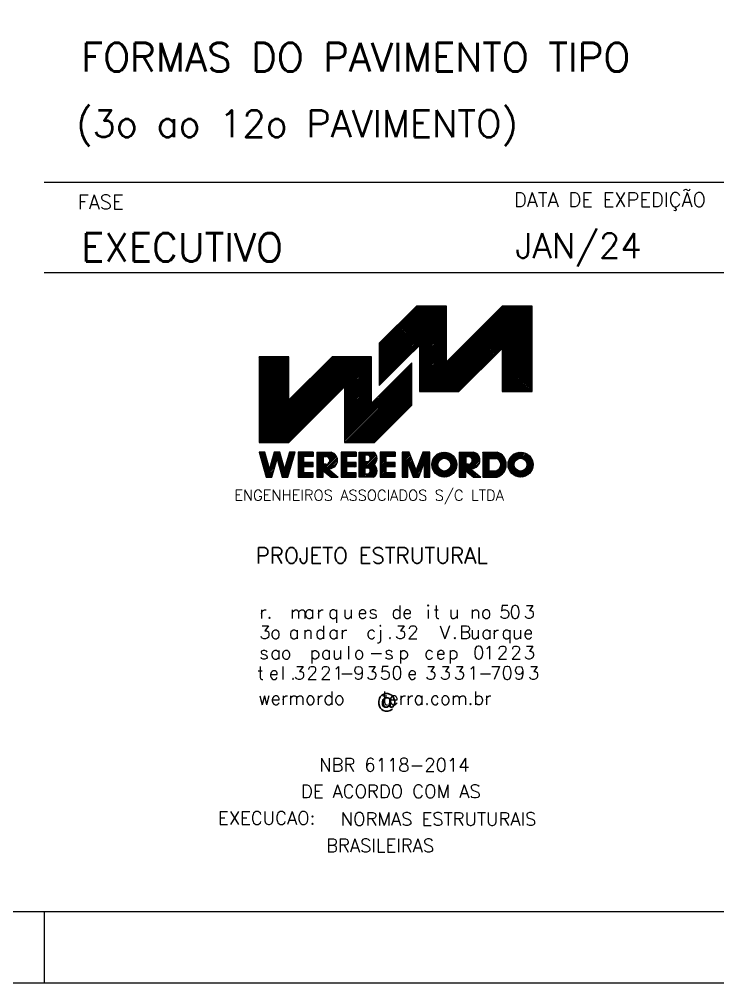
# Model space of a CAD drawing. Extents: x 1005 to 7189, y 1013 to 3983.
# Drawn here: x 6237 to 6727, y 1013 to 1689 of the extents above; entities that cross this region are included whole.
import ezdxf

# ---------------------------------------------------------------- set-up
doc = ezdxf.new("R2010")
doc.units = 0
doc.header["$MEASUREMENT"] = 0
for name, color, linetype in [('1', 1, 'CONTINUOUS'), ('3', 3, 'CONTINUOUS'), ('4', 4, 'CONTINUOUS'), ('6', 6, 'CONTINUOUS')]:
    doc.layers.add(name, color=color, linetype=linetype)
doc.styles.get("Standard").update_dxf_attribs({"font": 'ROMANS.SHX'})

msp = doc.modelspace()

# ---------------------------------------------------------------- linework, layer by layer
at = {"layer": '1', "linetype": 'Continuous'}
for p, q in [((7138.994654, 1574.038968), (6254.762797, 1574.038968)), ((7138.994654, 1510.816939), (6254.762797, 1510.816939)), ((6489.585693, 1441.303877), (6535.759059, 1487.475291)), ((6489.585693, 1442.362461), (6534.698523, 1487.475291)), ((6489.585693, 1443.421044), (6533.63994, 1487.475291)), ((6489.585693, 1444.483533), (6532.577451, 1487.475291)), ((6489.585693, 1445.542116), (6531.516914, 1487.475291)), ((6489.585693, 1446.604606), (6530.456378, 1487.475291)), ((6489.585693, 1447.665142), (6529.395842, 1487.475291)), ((6489.585693, 1448.725678), (6528.335306, 1487.475291)), ((6489.585693, 1449.786214), (6527.274769, 1487.475291)), ((6489.585693, 1450.848704), (6526.214233, 1487.475291)), ((6489.585693, 1451.90924), (6525.153697, 1487.475291)), ((6489.585693, 1452.967823), (6524.09316, 1487.475291)), ((6489.585693, 1454.030313), (6523.032624, 1487.475291)), ((6489.585693, 1455.088896), (6521.972088, 1487.475291)), ((6489.585693, 1456.151385), (6520.911552, 1487.475291)), ((6489.585693, 1457.209968), (6519.851015, 1487.475291)), ((6489.585693, 1458.272458), (6518.788526, 1487.475291)), ((6489.585693, 1459.331041), (6517.72799, 1487.475291)), ((6489.585693, 1460.391577), (6516.667453, 1487.475291)), ((6489.585693, 1440.241388), (6536.673113, 1487.324902)), ((6489.585693, 1439.180852), (6536.673113, 1486.264365)), ((6517.87252, 1428.221977), (6577.12388, 1487.475291)), ((6517.87252, 1429.28056), (6576.063344, 1487.475291)), ((6518.185016, 1427.475891), (6578.184416, 1487.475291)), ((6519.245553, 1427.475891), (6579.244953, 1487.475291)), ((6520.306089, 1427.475891), (6580.305489, 1487.475291)), ((6521.366625, 1427.475891), (6581.366025, 1487.475291)), ((6522.429115, 1427.475891), (6582.428515, 1487.475291)), ((6523.489651, 1427.475891), (6583.489051, 1487.475291)), ((6524.550187, 1427.475891), (6584.549587, 1487.475291)), ((6525.60877, 1427.475891), (6585.610123, 1487.475291)), ((6526.669307, 1427.475891), (6586.67066, 1487.475291)), ((6527.731796, 1427.475891), (6587.729243, 1487.475291)), ((6528.792332, 1427.475891), (6588.789779, 1487.475291)), ((6529.852869, 1427.475891), (6589.852269, 1487.475291)), ((6530.913405, 1427.475891), (6590.912805, 1487.475291)), ((6531.973941, 1427.475891), (6591.973341, 1487.475291)), ((6533.034477, 1427.475891), (6593.033877, 1487.475291)), ((6534.095014, 1427.475891), (6594.094414, 1487.475291)), ((6535.15555, 1427.475891), (6595.15495, 1487.475291)), ((6536.216086, 1427.475891), (6596.215486, 1487.475291)), ((6537.276622, 1427.475891), (6596.672513, 1486.869828)), ((6489.585693, 1438.120316), (6536.673113, 1485.205782)), ((6489.585693, 1437.059779), (6536.673113, 1484.143293)), ((6489.585693, 1435.99729), (6536.673113, 1483.08471)), ((6489.585693, 1434.936754), (6536.673113, 1482.02222)), ((6489.585693, 1433.876217), (6536.673113, 1480.963637)), ((6489.585693, 1432.815681), (6536.673113, 1479.901148)), ((6538.337159, 1427.475891), (6596.672513, 1485.809292)), ((6539.397695, 1427.475891), (6596.672513, 1484.748755)), ((6540.458231, 1427.475891), (6596.672513, 1483.686266)), ((6541.520721, 1427.475891), (6596.672513, 1482.627683)), ((6542.579304, 1427.475891), (6596.672513, 1481.565194)), ((6543.63984, 1427.475891), (6596.672513, 1480.50661)), ((6544.700376, 1427.475891), (6596.672513, 1479.444121)), ((6489.585693, 1431.757098), (6536.673113, 1478.842565)), ((6517.87252, 1458.979482), (6536.673113, 1477.782028)), ((6517.87252, 1457.918946), (6536.673113, 1476.719539)), ((6517.87252, 1456.858409), (6536.673113, 1475.659003)), ((6517.87252, 1455.79592), (6536.673113, 1474.598466)), ((6517.87252, 1454.737337), (6536.673113, 1473.53793)), ((6575.672723, 1457.737307), (6596.672513, 1478.73905)), ((6575.672723, 1456.678724), (6596.672513, 1477.676561)), ((6575.672723, 1455.616234), (6596.672513, 1476.616024)), ((6575.672723, 1454.557651), (6596.672513, 1475.557441)), ((6575.672723, 1453.495162), (6596.672513, 1474.494952)), ((6575.672723, 1452.436579), (6596.672513, 1473.436369)), ((6517.87252, 1453.674847), (6536.673113, 1472.475441)), ((6517.87252, 1452.616264), (6536.673113, 1471.416858)), ((6517.87252, 1451.553775), (6536.673113, 1470.354368)), ((6517.87252, 1450.495192), (6536.673113, 1469.295785)), ((6517.87252, 1449.432702), (6536.673113, 1468.237202)), ((6517.87252, 1448.374119), (6536.673113, 1467.174712)), ((6517.87252, 1447.313583), (6536.673113, 1466.114176)), ((6575.672723, 1451.376042), (6596.672513, 1472.373879)), ((6575.672723, 1450.313553), (6596.672513, 1471.315296)), ((6575.672723, 1449.253017), (6596.672513, 1470.252807)), ((6575.672723, 1448.19248), (6596.672513, 1469.194224)), ((6575.672723, 1447.131944), (6596.672513, 1468.131734)), ((6575.672723, 1446.069455), (6596.672513, 1467.071198)), ((6575.672723, 1445.010872), (6596.672513, 1466.010662)), ((6517.87252, 1446.251094), (6536.673113, 1465.05364)), ((6517.87252, 1445.190557), (6536.673113, 1463.993104)), ((6517.87252, 1444.130021), (6536.673113, 1462.930614)), ((6517.87252, 1443.069485), (6536.673113, 1461.870078)), ((6517.87252, 1442.006995), (6536.673113, 1460.811495)), ((6517.87252, 1440.948412), (6536.673113, 1459.749005)), ((6575.672723, 1443.952288), (6596.672513, 1464.950125)), ((6575.672723, 1442.889799), (6596.672513, 1463.889589)), ((6575.672723, 1441.831216), (6596.672513, 1462.8271)), ((6575.672723, 1440.768727), (6596.672513, 1461.768517)), ((6575.672723, 1439.70819), (6596.672513, 1460.706027)), ((6575.672723, 1438.647654), (6596.672513, 1459.647444)), ((6517.87252, 1439.889829), (6536.673113, 1458.690422)), ((6517.87252, 1438.82734), (6536.673113, 1457.627933)), ((6517.87252, 1437.768757), (6536.673113, 1456.56935)), ((6517.87252, 1436.706267), (6536.673113, 1455.50686)), ((6517.87252, 1435.645731), (6536.673113, 1454.448277)), ((6517.87252, 1434.585195), (6536.673113, 1453.385788)), ((6517.87252, 1433.524658), (6536.673113, 1452.325252)), ((6575.672723, 1437.587118), (6596.672513, 1458.588861)), ((6575.672723, 1436.524628), (6596.672513, 1457.526371)), ((6575.672723, 1435.464092), (6596.672513, 1456.465835)), ((6575.672723, 1434.405509), (6596.672513, 1455.405299)), ((6575.672723, 1433.34302), (6596.672513, 1454.344763)), ((6575.672723, 1432.284436), (6596.672513, 1453.282273)), ((6405.287708, 1392.333664), (6464.894534, 1451.942443)), ((6405.287708, 1393.3942), (6463.833997, 1451.942443)), ((6405.287708, 1394.45669), (6462.773461, 1451.942443)), ((6405.287708, 1395.517226), (6461.712925, 1451.942443)), ((6405.287708, 1396.577762), (6460.652389, 1451.942443)), ((6405.287708, 1397.636345), (6459.589899, 1451.942443)), ((6405.287708, 1398.698835), (6458.529363, 1451.942443)), ((6405.287708, 1399.761324), (6457.468827, 1451.942443)), ((6405.287708, 1431.577412), (6425.650786, 1451.942443)), ((6405.287708, 1432.637948), (6424.590249, 1451.942443)), ((6405.287708, 1433.700438), (6423.529713, 1451.942443)), ((6405.287708, 1434.760974), (6422.469177, 1451.942443)), ((6405.287708, 1435.819557), (6421.40864, 1451.942443)), ((6405.287708, 1436.882047), (6420.348104, 1451.942443)), ((6405.287708, 1437.94063), (6419.287568, 1451.942443)), ((6405.287708, 1439.003119), (6418.227032, 1451.942443)), ((6405.287708, 1440.061702), (6417.166495, 1451.942443)), ((6405.287708, 1441.122239), (6416.104006, 1451.942443)), ((6405.287708, 1442.182775), (6415.04347, 1451.942443)), ((6405.287708, 1443.245264), (6413.982933, 1451.942443)), ((6405.287708, 1444.305801), (6412.92435, 1451.942443)), ((6405.287708, 1445.366337), (6411.863814, 1451.942443)), ((6405.287708, 1446.42492), (6410.801325, 1451.942443)), ((6405.287708, 1447.487409), (6409.740788, 1451.942443)), ((6405.287708, 1448.549899), (6408.680252, 1451.942443)), ((6405.287708, 1449.608482), (6407.619716, 1451.942443)), ((6405.287708, 1450.667065), (6406.55918, 1451.942443)), ((6405.287708, 1451.729554), (6405.498643, 1451.942443)), ((6405.287708, 1451.942443), (6405.287708, 1391.943043)), ((6426.287498, 1451.942443), (6405.287708, 1451.942443)), ((6405.287708, 1451.942443), (6405.287708, 1451.942443)), ((6405.287708, 1430.516876), (6426.287498, 1451.518619)), ((6405.287708, 1429.45634), (6426.287498, 1450.458083)), ((6405.287708, 1428.397757), (6426.287498, 1449.395593)), ((6405.287708, 1427.335267), (6426.287498, 1448.335057)), ((6405.287708, 1426.272778), (6426.287498, 1447.274521)), ((6405.287708, 1425.214195), (6426.287498, 1446.213985)), ((6405.95567, 1391.943043), (6465.953117, 1451.942443)), ((6407.016206, 1391.943043), (6467.013653, 1451.942443)), ((6408.076743, 1391.943043), (6468.076143, 1451.942443)), ((6409.137279, 1391.943043), (6469.136679, 1451.942443)), ((6410.197815, 1391.943043), (6470.197215, 1451.942443)), ((6411.258351, 1391.943043), (6471.257751, 1451.942443)), ((6412.320841, 1391.943043), (6472.318288, 1451.942443)), ((6413.379424, 1391.943043), (6473.378824, 1451.942443)), ((6414.43996, 1391.943043), (6474.43936, 1451.942443)), ((6415.500496, 1391.943043), (6475.499896, 1451.942443)), ((6416.561033, 1391.943043), (6476.560433, 1451.942443)), ((6417.621569, 1391.943043), (6477.620969, 1451.942443)), ((6418.682105, 1391.943043), (6478.681505, 1451.942443)), ((6419.744595, 1391.943043), (6479.743995, 1451.942443)), ((6420.805131, 1391.943043), (6480.804531, 1451.942443)), ((6421.863714, 1391.943043), (6481.863114, 1451.942443)), ((6422.92425, 1391.943043), (6482.925603, 1451.942443)), ((6423.984787, 1391.943043), (6483.98614, 1451.942443)), ((6425.047276, 1391.943043), (6484.087701, 1450.983468)), ((6426.107812, 1391.943043), (6484.087701, 1449.920979)), ((6456.587976, 1451.942443), (6426.287498, 1421.640012)), ((6426.287498, 1421.640012), (6426.287498, 1451.942443)), ((6484.087701, 1451.942443), (6456.587976, 1451.942443)), ((6465.287108, 1430.059849), (6484.087701, 1448.862396)), ((6465.287108, 1428.999313), (6484.087701, 1447.801859)), ((6465.287108, 1400.362881), (6512.370621, 1447.4503)), ((6465.287108, 1427.938777), (6484.087701, 1446.741323)), ((6465.287108, 1399.300391), (6512.370621, 1446.387811)), ((6465.287108, 1426.87824), (6484.087701, 1445.678834)), ((6484.087701, 1419.442768), (6484.087701, 1451.942443)), ((6512.370621, 1447.725688), (6484.087701, 1419.442768)), ((6512.370621, 1418.026766), (6512.370621, 1447.725688)), ((6517.87252, 1432.462169), (6536.673113, 1451.264715)), ((6517.87252, 1431.401633), (6536.673113, 1450.204179)), ((6517.87252, 1430.34305), (6536.673113, 1449.143643)), ((6575.672723, 1431.221947), (6596.672513, 1452.221737)), ((6575.672723, 1430.163364), (6596.672513, 1451.161201)), ((6575.672723, 1429.100874), (6596.672513, 1450.100664)), ((6575.672723, 1428.042291), (6596.672513, 1449.042081)), ((6576.166858, 1427.475891), (6596.672513, 1447.979592)), ((6577.227395, 1427.475891), (6596.672513, 1446.921009)), ((6578.287931, 1427.475891), (6596.672513, 1445.858519)), ((6405.287708, 1424.155611), (6426.287498, 1445.151495)), ((6405.287708, 1423.093122), (6426.287498, 1444.090959)), ((6405.287708, 1422.030633), (6426.287498, 1443.030423)), ((6405.287708, 1420.97205), (6426.287498, 1441.97184)), ((6405.287708, 1419.911513), (6426.287498, 1440.913256)), ((6405.287708, 1418.850977), (6426.287498, 1439.850767)), ((6405.287708, 1417.788488), (6426.287498, 1438.788278)), ((6465.287108, 1398.241808), (6512.370621, 1445.327275)), ((6465.287108, 1425.819657), (6484.087701, 1444.618297)), ((6465.287108, 1397.183225), (6512.370621, 1444.266738)), ((6465.287108, 1424.757168), (6484.087701, 1443.557761)), ((6465.287108, 1396.120736), (6512.370621, 1443.206202)), ((6465.287108, 1423.694679), (6484.087701, 1442.499178)), ((6465.287108, 1395.060199), (6512.370621, 1442.143713)), ((6465.287108, 1422.636095), (6484.087701, 1441.436689)), ((6465.287108, 1393.999663), (6512.370621, 1441.083177)), ((6465.287108, 1421.577512), (6484.087701, 1440.378105)), ((6465.287108, 1392.939127), (6512.370621, 1440.02264)), ((6465.287108, 1420.516976), (6484.087701, 1439.315616)), ((6465.349607, 1391.943043), (6512.370621, 1438.964057)), ((6579.348467, 1427.475891), (6596.672513, 1444.799936)), ((6580.409004, 1427.475891), (6596.672513, 1443.737447)), ((6581.46954, 1427.475891), (6596.672513, 1442.676911)), ((6582.530076, 1427.475891), (6596.672513, 1441.616374)), ((6583.590612, 1427.475891), (6596.672513, 1440.555838)), ((6584.651149, 1427.475891), (6596.672513, 1439.495302)), ((6405.287708, 1416.727951), (6426.287498, 1437.729694)), ((6405.287708, 1415.667415), (6426.287498, 1436.669158)), ((6405.287708, 1414.608832), (6426.287498, 1435.606669)), ((6405.287708, 1413.546343), (6426.287498, 1434.546133)), ((6405.287708, 1412.483853), (6426.287498, 1433.485596)), ((6405.287708, 1411.42527), (6426.287498, 1432.42506)), ((6465.287108, 1419.454487), (6484.087701, 1438.257033)), ((6465.287108, 1418.39395), (6484.087701, 1437.196497)), ((6465.287108, 1417.333414), (6484.087701, 1436.134007)), ((6465.287108, 1416.272878), (6484.087701, 1435.073471)), ((6465.287108, 1415.210388), (6484.087701, 1434.012935)), ((6465.287108, 1414.149852), (6484.087701, 1432.952398)), ((6466.410144, 1391.943043), (6512.370621, 1437.905474)), ((6467.47068, 1391.943043), (6512.370621, 1436.842985)), ((6468.533169, 1391.943043), (6512.370621, 1435.780495)), ((6469.593705, 1391.943043), (6512.370621, 1434.721912)), ((6470.654242, 1391.943043), (6512.370621, 1433.661376)), ((6471.714778, 1391.943043), (6512.370621, 1432.598886)), ((6585.711685, 1427.475891), (6596.672513, 1438.432812)), ((6586.774174, 1427.475891), (6596.672513, 1437.374229)), ((6587.832757, 1427.475891), (6596.672513, 1436.31174)), ((6588.893294, 1427.475891), (6596.672513, 1435.253157)), ((6589.955783, 1427.475891), (6596.672513, 1434.190667)), ((6591.016319, 1427.475891), (6596.672513, 1433.132084)), ((6592.074903, 1427.475891), (6596.672513, 1432.071548)), ((6405.287708, 1410.366687), (6426.287498, 1431.366477)), ((6405.287708, 1409.306151), (6426.287498, 1430.303987)), ((6405.287708, 1408.243661), (6426.287498, 1429.241498)), ((6405.287708, 1407.183125), (6426.287498, 1428.182915)), ((6405.287708, 1406.122589), (6426.287498, 1427.124332)), ((6405.287708, 1405.062052), (6426.287498, 1426.061842)), ((6426.287498, 1391.943043), (6465.287108, 1430.9407)), ((6465.287108, 1413.089316), (6484.087701, 1431.893815)), ((6465.287108, 1430.9407), (6465.287108, 1391.943043)), ((6465.287108, 1412.030733), (6484.087701, 1430.831326)), ((6465.287108, 1410.97215), (6484.087701, 1429.768837)), ((6465.287108, 1409.90966), (6484.087701, 1428.710253)), ((6465.287108, 1408.847171), (6484.087701, 1427.65167)), ((6465.287108, 1407.788588), (6484.087701, 1426.589181)), ((6465.287108, 1406.728051), (6484.087701, 1425.526691)), ((6472.773361, 1391.943043), (6512.370621, 1431.53835)), ((6473.835851, 1391.943043), (6512.370621, 1430.477814)), ((6474.896387, 1391.943043), (6512.370621, 1429.417278)), ((6475.956923, 1391.943043), (6512.370621, 1428.358694)), ((6477.017459, 1391.943043), (6512.370621, 1427.296205)), ((6478.077996, 1391.943043), (6512.370621, 1426.233716)), ((6593.135439, 1427.475891), (6596.672513, 1431.011012)), ((6594.197928, 1427.475891), (6596.672513, 1429.950475)), ((6595.258464, 1427.475891), (6596.672513, 1428.887986)), ((6596.317048, 1427.475891), (6596.672513, 1427.82745)), ((6405.287708, 1403.999563), (6426.287498, 1425.001306)), ((6405.287708, 1402.94098), (6426.287498, 1423.94077)), ((6405.287708, 1401.87849), (6426.287498, 1422.880234)), ((6405.287708, 1400.819907), (6426.287498, 1421.819697)), ((6465.287108, 1405.665562), (6484.087701, 1424.468108)), ((6465.287108, 1404.605026), (6484.087701, 1423.407572)), ((6465.287108, 1403.544489), (6484.087701, 1422.347036)), ((6465.287108, 1402.483953), (6484.087701, 1421.284546)), ((6465.287108, 1401.42537), (6484.087701, 1420.22401)), ((6479.138532, 1391.943043), (6512.370621, 1425.175132)), ((6480.199068, 1391.943043), (6512.370621, 1424.116549)), ((6481.259604, 1391.943043), (6512.370621, 1423.05406)), ((6482.320141, 1391.943043), (6512.370621, 1421.993524)), ((6483.380677, 1391.943043), (6512.370621, 1420.932987)), ((6484.441213, 1391.943043), (6512.370621, 1419.872451)), ((6485.50175, 1391.943043), (6512.370621, 1418.811915)), ((6486.208774, 1391.943043), (6512.370621, 1418.104891)), ((6486.286898, 1391.943043), (6512.370621, 1418.026766)), ((6405.287708, 1391.943043), (6426.287498, 1391.943043)), ((6465.287108, 1391.943043), (6486.286898, 1391.943043)), ((6405.365832, 1384.788818), (6405.637314, 1385.062252)), ((6405.600205, 1383.964607), (6406.69785, 1385.062252)), ((6405.836531, 1383.140397), (6407.758386, 1385.062252)), ((6406.072856, 1382.316186), (6408.818923, 1385.062252)), ((6414.38332, 1379.667775), (6419.779751, 1385.062252)), ((6414.807144, 1381.152135), (6418.719214, 1385.062252)), ((6415.232921, 1382.636495), (6417.658678, 1385.062252)), ((6415.654792, 1384.120856), (6416.598142, 1385.062252)), ((6425.033604, 1379.710743), (6430.387066, 1385.062252)), ((6425.459381, 1381.195104), (6429.32653, 1385.062252)), ((6425.883205, 1382.68337), (6428.265994, 1385.062252)), ((6426.307029, 1384.16773), (6427.205457, 1385.062252)), ((6443.314671, 1385.062252), (6432.814776, 1385.062252)), ((6432.814776, 1385.062252), (6432.814776, 1367.562427)), ((6432.814776, 1378.277164), (6439.601818, 1385.062252)), ((6432.814776, 1379.335747), (6438.541282, 1385.062252)), ((6432.814776, 1380.398237), (6437.480745, 1385.062252)), ((6432.814776, 1381.460726), (6436.420209, 1385.062252)), ((6432.814776, 1382.519309), (6435.359673, 1385.062252)), ((6432.814776, 1383.577892), (6434.297183, 1385.062252)), ((6432.814776, 1384.640382), (6433.236647, 1385.062252)), ((6432.814776, 1384.995847), (6432.883135, 1385.062252)), ((6437.662384, 1382.062282), (6440.660401, 1385.062252)), ((6438.72292, 1382.062282), (6441.720937, 1385.062252)), ((6439.781504, 1382.062282), (6442.783427, 1385.062252)), ((6443.314671, 1382.411888), (6443.314671, 1385.062252)), ((6443.314671, 1385.062252), (6443.314671, 1382.062282)), ((6445.814646, 1385.062252), (6455.814546, 1385.062252)), ((6445.814646, 1385.062252), (6445.814646, 1367.562427)), ((6445.814646, 1377.568187), (6453.306759, 1385.062252)), ((6445.814646, 1378.628723), (6452.248176, 1385.062252)), ((6445.814646, 1379.691212), (6451.18764, 1385.062252)), ((6445.814646, 1380.751749), (6450.127103, 1385.062252)), ((6445.814646, 1381.812285), (6449.066567, 1385.062252)), ((6445.814646, 1382.870868), (6448.006031, 1385.062252)), ((6445.814646, 1383.933357), (6446.943541, 1385.062252)), ((6445.814646, 1384.995847), (6445.883005, 1385.062252)), ((6454.367295, 1385.062252), (6451.216936, 1381.90994)), ((6452.293097, 1381.925565), (6455.429785, 1385.062252)), ((6453.201291, 1381.773223), (6456.337979, 1384.911863)), ((6473.312418, 1385.062252), (6462.812523, 1385.062252)), ((6462.812523, 1385.062252), (6462.812523, 1367.562427)), ((6462.812523, 1378.277164), (6469.599565, 1385.062252)), ((6462.812523, 1379.335747), (6468.539029, 1385.062252)), ((6462.812523, 1380.398237), (6467.480445, 1385.062252)), ((6462.812523, 1381.460726), (6466.419909, 1385.062252)), ((6462.812523, 1382.519309), (6465.359373, 1385.062252)), ((6462.812523, 1383.577892), (6464.296883, 1385.062252)), ((6462.812523, 1384.640382), (6463.236347, 1385.062252)), ((6462.812523, 1384.995847), (6462.882835, 1385.062252)), ((6467.662084, 1382.062282), (6470.662054, 1385.062252)), ((6468.720667, 1382.062282), (6471.72259, 1385.062252)), ((6469.783157, 1382.062282), (6472.783127, 1385.062252)), ((6473.312418, 1382.411888), (6473.312418, 1385.062252)), ((6473.312418, 1385.062252), (6473.312418, 1382.062282)), ((6475.564349, 1385.062252), (6485.564249, 1385.062252)), ((6475.564349, 1367.562427), (6475.564349, 1385.062252)), ((6475.564349, 1380.398237), (6480.228365, 1385.062252)), ((6475.564349, 1381.460726), (6479.167828, 1385.062252)), ((6475.564349, 1382.519309), (6478.109245, 1385.062252)), ((6475.564349, 1383.577892), (6477.048709, 1385.062252)), ((6475.564349, 1384.638428), (6475.98622, 1385.062252)), ((6475.564349, 1384.995847), (6475.632708, 1385.062252)), ((6475.564349, 1379.335747), (6481.288901, 1385.062252)), ((6479.775244, 1382.841571), (6481.997878, 1385.062252)), ((6480.837734, 1382.841571), (6483.058415, 1385.062252)), ((6481.89827, 1382.841571), (6484.116998, 1385.062252)), ((6482.533029, 1382.417748), (6485.177534, 1385.062252)), ((6482.968572, 1381.792754), (6485.964636, 1384.788818)), ((6500.812143, 1385.062252), (6490.312248, 1385.062252)), ((6490.312248, 1385.062252), (6490.312248, 1367.562427)), ((6490.312248, 1378.277164), (6497.09929, 1385.062252)), ((6490.312248, 1379.335747), (6496.038754, 1385.062252)), ((6490.312248, 1380.398237), (6494.978217, 1385.062252)), ((6490.312248, 1381.460726), (6493.917681, 1385.062252)), ((6490.312248, 1382.519309), (6492.857145, 1385.062252)), ((6490.312248, 1383.577892), (6491.796608, 1385.062252)), ((6490.312248, 1384.640382), (6490.738025, 1385.062252)), ((6490.312248, 1384.995847), (6490.38256, 1385.062252)), ((6495.159856, 1382.062282), (6498.161779, 1385.062252)), ((6496.220392, 1382.062282), (6499.222315, 1385.062252)), ((6497.280929, 1382.062282), (6500.280899, 1385.062252)), ((6500.812143, 1382.411888), (6500.812143, 1385.062252)), ((6500.812143, 1385.062252), (6500.812143, 1382.062282)), ((6505.622642, 1380.589641), (6510.097207, 1385.062252)), ((6505.622642, 1381.650177), (6509.03667, 1385.062252)), ((6505.622642, 1382.710713), (6507.976134, 1385.062252)), ((6505.622642, 1383.77125), (6506.913645, 1385.062252)), ((6505.622642, 1384.833739), (6505.853109, 1385.062252)), ((6517.229948, 1377.347486), (6524.944714, 1385.062252)), ((6517.864707, 1379.042781), (6523.884178, 1385.062252)), ((6518.50142, 1380.741983), (6522.823642, 1385.062252)), ((6519.138132, 1382.437279), (6521.763106, 1385.062252)), ((6519.774844, 1384.13648), (6520.702569, 1385.062252)), ((6526.384153, 1376.552572), (6534.895787, 1385.066159)), ((6526.409544, 1375.517426), (6535.930933, 1385.038815)), ((6526.493527, 1377.724435), (6533.723924, 1384.956785)), ((6526.546261, 1374.593607), (6536.852799, 1384.902098)), ((6532.845026, 1380.185348), (6537.425058, 1384.76538)), ((6545.673023, 1385.062252), (6555.672923, 1385.062252)), ((6545.673023, 1385.062252), (6545.673023, 1367.562427)), ((6545.673023, 1377.568187), (6553.167088, 1385.062252)), ((6545.673023, 1378.628723), (6552.106552, 1385.062252)), ((6545.673023, 1379.691212), (6551.046016, 1385.062252)), ((6545.673023, 1380.751749), (6549.98548, 1385.062252)), ((6545.673023, 1381.812285), (6548.926897, 1385.062252)), ((6545.673023, 1382.870868), (6547.86636, 1385.062252)), ((6545.673023, 1383.933357), (6546.803871, 1385.062252)), ((6545.673023, 1384.995847), (6545.743335, 1385.062252)), ((6554.227625, 1385.062252), (6551.077266, 1381.90994)), ((6552.151474, 1381.925565), (6555.290114, 1385.062252)), ((6553.059668, 1381.773223), (6556.198308, 1384.911863)), ((6562.09864, 1385.062252), (6572.09854, 1385.062252)), ((6562.09864, 1376.402183), (6570.760663, 1385.062252)), ((6562.09864, 1377.460766), (6569.700126, 1385.062252)), ((6562.09864, 1378.523255), (6568.63959, 1385.062252)), ((6562.09864, 1379.585745), (6567.579054, 1385.062252)), ((6562.09864, 1380.644328), (6566.518517, 1385.062252)), ((6562.09864, 1381.702911), (6565.457981, 1385.062252)), ((6562.09864, 1382.763447), (6564.397445, 1385.062252)), ((6562.09864, 1383.823984), (6563.336909, 1385.062252)), ((6562.09864, 1384.886473), (6562.276372, 1385.062252)), ((6562.09864, 1385.062252), (6562.09864, 1367.562427)), ((6567.446243, 1380.687296), (6571.821199, 1385.062252)), ((6568.506779, 1380.687296), (6572.682518, 1384.863036)), ((6579.860181, 1376.552572), (6588.371815, 1385.066159)), ((6579.885571, 1375.517426), (6589.40696, 1385.038815)), ((6579.969555, 1377.724435), (6587.199951, 1384.956785)), ((6580.022289, 1374.593607), (6590.328826, 1384.902098)), ((6586.321054, 1380.185348), (6590.901086, 1384.76538)), ((6406.307229, 1381.491976), (6409.418526, 1384.601319)), ((6406.543555, 1380.665812), (6409.654852, 1383.779062)), ((6406.777927, 1379.839648), (6409.891178, 1382.952898)), ((6407.014253, 1379.015438), (6410.12555, 1382.128688)), ((6407.248626, 1378.19318), (6410.361876, 1381.304477)), ((6407.486905, 1377.367017), (6410.598202, 1380.478314)), ((6407.72323, 1376.542806), (6410.832574, 1379.65215)), ((6407.957603, 1375.718596), (6411.0689, 1378.82794)), ((6408.193929, 1374.892432), (6411.303273, 1378.003729)), ((6412.686071, 1373.726428), (6417.393056, 1378.433412)), ((6413.109895, 1375.214695), (6417.81688, 1379.917773)), ((6413.535672, 1376.699055), (6420.363729, 1383.527111)), ((6413.959496, 1378.183415), (6420.127403, 1384.351322)), ((6417.9868, 1380.087693), (6420.600055, 1382.702901)), ((6418.221172, 1379.261529), (6420.836381, 1381.876737)), ((6418.457498, 1378.437319), (6421.072706, 1381.050574)), ((6418.691871, 1377.613108), (6421.307079, 1380.230269)), ((6418.928197, 1376.786944), (6421.543405, 1379.404106)), ((6419.162569, 1375.960781), (6421.779731, 1378.577942)), ((6423.338309, 1373.773303), (6428.937862, 1379.374809)), ((6423.762133, 1375.257663), (6429.361686, 1380.859169)), ((6424.185956, 1376.742023), (6429.787463, 1382.34353)), ((6424.611733, 1378.226383), (6430.209334, 1383.82789)), ((6432.814776, 1377.216628), (6436.814736, 1381.214635)), ((6432.814776, 1376.156091), (6436.814736, 1380.156051)), ((6432.814776, 1375.093602), (6436.814736, 1379.093562)), ((6432.814776, 1374.033066), (6436.814736, 1378.034979)), ((6443.314671, 1382.062282), (6436.814736, 1382.062282)), ((6436.814736, 1377.814278), (6436.814736, 1382.062282)), ((6440.84204, 1382.062282), (6443.314671, 1384.532961)), ((6441.902576, 1382.062282), (6443.314671, 1383.472425)), ((6442.963112, 1382.062282), (6443.314671, 1382.411888)), ((6445.814646, 1369.083897), (6459.332089, 1382.601339)), ((6445.814646, 1368.02336), (6459.718804, 1381.929471)), ((6445.814646, 1376.50765), (6450.312648, 1381.011512)), ((6445.814646, 1375.449067), (6450.312648, 1379.949022)), ((6445.814646, 1374.386578), (6450.312648, 1378.886533)), ((6450.312648, 1381.90994), (6452.047006, 1381.90994)), ((6450.312648, 1381.90994), (6450.312648, 1376.71468)), ((6450.644676, 1371.792854), (6460.025442, 1381.171666)), ((6451.228655, 1371.316296), (6460.232471, 1380.322065)), ((6453.890738, 1381.402133), (6457.084065, 1384.597413)), ((6454.418076, 1380.870888), (6457.750074, 1384.202886)), ((6454.457138, 1373.486196), (6460.312548, 1379.339653)), ((6454.787213, 1380.177536), (6458.347724, 1383.74)), ((6454.933696, 1379.265435), (6458.87311, 1383.204849)), ((6455.64072, 1373.609242), (6460.189503, 1378.156071)), ((6462.812523, 1377.216628), (6466.814436, 1381.214635)), ((6462.812523, 1376.156091), (6466.814436, 1380.156051)), ((6462.812523, 1375.093602), (6466.814436, 1379.093562)), ((6462.812523, 1374.033066), (6466.814436, 1378.034979)), ((6473.312418, 1382.062282), (6466.814436, 1382.062282)), ((6466.814436, 1377.814278), (6466.814436, 1382.062282)), ((6470.843693, 1382.062282), (6473.312418, 1384.532961)), ((6471.902276, 1382.062282), (6473.312418, 1383.472425)), ((6472.964766, 1382.062282), (6473.312418, 1382.411888)), ((6475.564349, 1371.206922), (6487.452902, 1383.095475)), ((6475.564349, 1370.146386), (6487.777117, 1382.359154)), ((6475.564349, 1378.277164), (6479.49595, 1382.206812)), ((6475.564349, 1377.216628), (6479.49595, 1381.148229)), ((6475.564349, 1376.156091), (6479.49595, 1380.087693)), ((6475.564349, 1375.093602), (6479.49595, 1379.027156)), ((6475.564349, 1372.265505), (6481.831864, 1378.534974)), ((6475.564349, 1372.97253), (6481.12484, 1378.534974)), ((6475.564349, 1374.033066), (6480.064304, 1378.534974)), ((6481.995925, 1382.841571), (6479.49595, 1382.841571)), ((6479.49595, 1382.841571), (6479.49595, 1378.534974)), ((6479.49595, 1378.534974), (6481.995925, 1378.534974)), ((6480.572111, 1374.091659), (6487.9861, 1381.5076)), ((6481.632648, 1374.091659), (6488.052505, 1380.511517)), ((6482.398265, 1373.798693), (6487.839617, 1379.238092)), ((6483.038884, 1379.741993), (6487.03689, 1383.74)), ((6483.210757, 1380.97245), (6486.540802, 1384.300541)), ((6490.312248, 1377.216628), (6494.314161, 1381.214635)), ((6490.312248, 1376.156091), (6494.314161, 1380.156051)), ((6490.312248, 1375.093602), (6494.314161, 1379.093562)), ((6490.312248, 1374.033066), (6494.314161, 1378.034979)), ((6500.812143, 1382.062282), (6494.314161, 1382.062282)), ((6494.314161, 1377.814278), (6494.314161, 1382.062282)), ((6498.341465, 1382.062282), (6500.812143, 1384.532961)), ((6499.402001, 1382.062282), (6500.812143, 1383.472425)), ((6500.462537, 1382.062282), (6500.812143, 1382.411888)), ((6505.622642, 1379.531058), (6510.769075, 1384.675537)), ((6505.622642, 1378.468568), (6511.056181, 1383.902108)), ((6505.622642, 1377.406079), (6511.347194, 1383.132584)), ((6505.622642, 1376.347496), (6511.636254, 1382.359154)), ((6505.622642, 1375.288913), (6511.925313, 1381.589631)), ((6505.622642, 1374.226423), (6512.214373, 1380.816201)), ((6509.731976, 1377.275221), (6512.503433, 1380.048631)), ((6510.019082, 1376.503744), (6512.794445, 1379.277154)), ((6510.310095, 1375.732268), (6513.083505, 1378.505677)), ((6512.624525, 1369.560454), (6525.122447, 1382.060329)), ((6515.956523, 1373.954942), (6525.122447, 1383.120866)), ((6516.591282, 1375.648284), (6525.122447, 1384.179449)), ((6521.122487, 1377.353345), (6525.122447, 1381.351352)), ((6521.122487, 1376.290856), (6525.122447, 1380.292769)), ((6521.122487, 1375.230319), (6525.122447, 1379.230279)), ((6521.122487, 1374.169783), (6525.122447, 1378.16779)), ((6526.681025, 1374.0233), (6531.266917, 1378.609192)), ((6526.850945, 1379.140437), (6532.305969, 1384.599366)), ((6527.9232, 1381.273228), (6530.173178, 1383.525158)), ((6533.171195, 1367.783128), (6543.66523, 1378.277164)), ((6534.485635, 1380.76542), (6538.227785, 1384.50757)), ((6535.569608, 1380.790811), (6538.968012, 1384.189214)), ((6536.454365, 1380.615031), (6539.655505, 1383.812265)), ((6537.208264, 1380.304487), (6540.292217, 1383.390394)), ((6537.858648, 1379.898242), (6540.882055, 1382.919696)), ((6538.41333, 1379.390434), (6541.425018, 1382.402123)), ((6538.884028, 1378.800596), (6541.92306, 1381.839628)), ((6539.257071, 1378.115056), (6542.376181, 1381.230259)), ((6539.481678, 1375.156101), (6543.430858, 1379.105281)), ((6539.518787, 1377.314283), (6542.780474, 1380.575969)), ((6539.632068, 1376.367027), (6543.133986, 1379.866992)), ((6545.673023, 1369.083897), (6559.192419, 1382.601339)), ((6545.673023, 1368.02336), (6559.577181, 1381.929471)), ((6545.673023, 1376.50765), (6550.172978, 1381.011512)), ((6545.673023, 1375.449067), (6550.172978, 1379.949022)), ((6545.673023, 1374.386578), (6550.172978, 1378.886533)), ((6550.172978, 1381.90994), (6551.907335, 1381.90994)), ((6550.172978, 1381.90994), (6550.172978, 1376.71468)), ((6550.505006, 1371.792854), (6559.883818, 1381.171666)), ((6551.088984, 1371.316296), (6560.0928, 1380.322065)), ((6553.749114, 1381.402133), (6556.944394, 1384.597413)), ((6554.278406, 1380.870888), (6557.610403, 1384.202886)), ((6554.315515, 1373.486196), (6560.172878, 1379.339653)), ((6554.647542, 1380.177536), (6558.206101, 1383.74)), ((6554.794025, 1379.265435), (6558.733439, 1383.204849)), ((6555.50105, 1373.609242), (6560.049832, 1378.156071)), ((6562.09864, 1375.341646), (6566.473596, 1379.716603)), ((6562.09864, 1374.279157), (6566.473596, 1378.654113)), ((6566.473596, 1380.687296), (6566.473596, 1371.937384)), ((6566.473596, 1380.687296), (6571.473546, 1380.687296)), ((6569.567315, 1380.687296), (6573.422745, 1384.546633)), ((6570.627851, 1380.687296), (6574.116098, 1384.175542)), ((6571.631748, 1380.628703), (6574.756716, 1383.753672)), ((6572.368068, 1380.308394), (6575.35632, 1383.296645)), ((6573.000875, 1379.87871), (6575.907095, 1382.784931)), ((6573.547744, 1379.365044), (6576.418809, 1382.236109)), ((6574.006724, 1378.76544), (6576.881695, 1381.640412)), ((6574.368048, 1378.062322), (6577.301613, 1380.99784)), ((6574.537969, 1375.05454), (6578.256681, 1378.773253)), ((6574.619999, 1377.25569), (6577.674656, 1380.3123)), ((6574.723514, 1376.298668), (6577.994965, 1379.57012)), ((6580.157053, 1374.0233), (6584.742945, 1378.609192)), ((6580.326973, 1379.140437), (6585.781997, 1384.599366)), ((6581.399228, 1381.273228), (6583.649206, 1383.525158)), ((6586.647222, 1367.783128), (6597.139305, 1378.277164)), ((6587.959709, 1380.76542), (6591.703812, 1384.50757)), ((6589.045636, 1380.790811), (6592.445993, 1384.189214)), ((6589.930393, 1380.615031), (6593.131533, 1383.812265)), ((6590.682338, 1380.304487), (6593.768245, 1383.390394)), ((6591.334676, 1379.898242), (6594.35613, 1382.919696)), ((6591.891311, 1379.390434), (6594.901046, 1382.402123)), ((6592.360056, 1378.800596), (6595.399088, 1381.839628)), ((6592.733099, 1378.115056), (6595.852209, 1381.230259)), ((6592.957706, 1375.156101), (6596.906885, 1379.105281)), ((6592.994815, 1377.314283), (6596.256501, 1380.575969)), ((6593.108095, 1376.367027), (6596.610013, 1379.866992)), ((6408.428302, 1374.066269), (6411.539599, 1377.177566)), ((6408.664627, 1373.242058), (6411.775924, 1376.351402)), ((6408.900953, 1372.417848), (6412.01225, 1375.527191)), ((6409.135326, 1371.591684), (6412.246623, 1374.702981)), ((6409.371651, 1370.76552), (6412.482948, 1373.876817)), ((6409.606024, 1369.94131), (6417.109855, 1377.443188)), ((6409.84235, 1369.117099), (6416.684078, 1375.958828)), ((6410.078676, 1368.290936), (6416.262208, 1374.472515)), ((6410.410704, 1367.562427), (6415.836431, 1372.988154)), ((6411.473193, 1367.562427), (6415.412607, 1371.503794)), ((6419.400848, 1375.13657), (6422.014103, 1377.753732)), ((6419.635221, 1374.31236), (6422.250429, 1376.929521)), ((6419.871546, 1373.488149), (6422.484802, 1376.103358)), ((6420.107872, 1372.663939), (6422.721127, 1375.277194)), ((6420.342245, 1371.837775), (6422.957453, 1374.452983)), ((6420.578571, 1371.011612), (6423.191826, 1373.628773)), ((6420.814896, 1370.191307), (6428.514038, 1377.886543)), ((6421.049269, 1369.365144), (6428.090214, 1376.402183)), ((6421.285595, 1368.53898), (6427.664437, 1374.917823)), ((6421.519967, 1367.71477), (6427.240613, 1373.433462)), ((6422.432068, 1367.562427), (6426.81679, 1371.949102)), ((6432.814776, 1370.851457), (6439.775644, 1377.814278)), ((6432.814776, 1371.913946), (6438.715108, 1377.814278)), ((6432.814776, 1372.97253), (6437.654572, 1377.814278)), ((6432.814776, 1369.788968), (6436.814736, 1373.790881)), ((6432.814776, 1369.083897), (6436.814736, 1373.08581)), ((6432.814776, 1368.02336), (6436.814736, 1372.02332)), ((6443.314671, 1377.814278), (6436.814736, 1377.814278)), ((6443.314671, 1374.814308), (6436.814736, 1374.814308)), ((6436.814736, 1370.562397), (6436.814736, 1374.814308)), ((6437.836211, 1374.814308), (6440.838134, 1377.814278)), ((6438.896747, 1374.814308), (6441.89867, 1377.814278)), ((6439.957283, 1374.814308), (6442.959206, 1377.814278)), ((6441.017819, 1374.814308), (6443.314671, 1377.109207)), ((6442.076403, 1374.814308), (6443.314671, 1376.050624)), ((6443.136939, 1374.814308), (6443.314671, 1374.990087)), ((6443.314671, 1374.814308), (6443.314671, 1377.814278)), ((6445.814646, 1373.327995), (6450.312648, 1377.82795)), ((6445.814646, 1372.265505), (6450.261868, 1376.71468)), ((6445.814646, 1371.206922), (6451.322404, 1376.71468)), ((6445.814646, 1370.146386), (6452.369268, 1376.701008)), ((6446.060738, 1367.562427), (6450.312648, 1371.816291)), ((6452.047006, 1376.71468), (6450.312648, 1376.71468)), ((6450.312648, 1367.562427), (6450.312648, 1372.066289)), ((6450.312648, 1372.066289), (6455.814546, 1367.562427)), ((6451.81068, 1370.839738), (6454.060658, 1373.089716)), ((6452.394659, 1370.361228), (6454.644636, 1372.613158)), ((6452.976684, 1369.882717), (6455.228615, 1372.132694)), ((6453.480585, 1373.56432), (6460.812543, 1367.562427)), ((6453.560663, 1369.406159), (6455.81064, 1371.656136)), ((6454.144641, 1368.929601), (6456.394619, 1371.181532)), ((6457.345781, 1374.253767), (6459.541072, 1376.449057)), ((6462.812523, 1370.851457), (6469.777297, 1377.814278)), ((6462.812523, 1371.913946), (6468.716761, 1377.814278)), ((6462.812523, 1372.97253), (6467.654272, 1377.814278)), ((6462.812523, 1369.788968), (6466.814436, 1373.790881)), ((6462.812523, 1369.083897), (6466.814436, 1373.08581)), ((6462.812523, 1368.02336), (6466.814436, 1372.02332)), ((6473.312418, 1377.814278), (6466.814436, 1377.814278)), ((6473.312418, 1374.814308), (6466.814436, 1374.814308)), ((6466.814436, 1370.562397), (6466.814436, 1374.814308)), ((6467.835911, 1374.814308), (6470.835881, 1377.814278)), ((6468.896447, 1374.814308), (6471.896417, 1377.814278)), ((6469.95503, 1374.814308), (6472.958906, 1377.814278)), ((6471.015566, 1374.814308), (6473.312418, 1377.109207)), ((6472.078056, 1374.814308), (6473.312418, 1376.050624)), ((6473.138592, 1374.814308), (6473.312418, 1374.990087)), ((6473.312418, 1374.814308), (6473.312418, 1377.814278)), ((6475.564349, 1369.083897), (6479.49595, 1373.017451)), ((6475.564349, 1368.02336), (6479.49595, 1371.954962)), ((6479.49595, 1374.091659), (6479.49595, 1369.785061)), ((6479.49595, 1374.091659), (6481.995925, 1374.091659)), ((6480.406097, 1367.562427), (6487.35134, 1374.50767)), ((6481.466634, 1367.562427), (6487.702899, 1373.798693)), ((6482.52717, 1367.562427), (6487.95485, 1372.988154)), ((6482.876776, 1373.214715), (6485.808387, 1376.148279)), ((6483.163882, 1371.382702), (6486.915798, 1375.132664)), ((6483.173648, 1372.45105), (6486.400178, 1375.679534)), ((6483.587706, 1367.562427), (6488.052505, 1372.027226)), ((6490.312248, 1370.851457), (6497.275069, 1377.814278)), ((6490.312248, 1371.913946), (6496.214533, 1377.814278)), ((6490.312248, 1372.97253), (6495.153997, 1377.814278)), ((6490.312248, 1369.788968), (6494.314161, 1373.790881)), ((6490.312248, 1369.083897), (6494.314161, 1373.08581)), ((6490.312248, 1368.02336), (6494.314161, 1372.02332)), ((6500.812143, 1377.814278), (6494.314161, 1377.814278)), ((6500.812143, 1374.814308), (6494.314161, 1374.814308)), ((6494.314161, 1370.562397), (6494.314161, 1374.814308)), ((6495.333682, 1374.814308), (6498.335606, 1377.814278)), ((6496.394219, 1374.814308), (6499.396142, 1377.814278)), ((6497.454755, 1374.814308), (6500.456678, 1377.814278)), ((6498.515291, 1374.814308), (6500.812143, 1377.109207)), ((6499.577781, 1374.814308), (6500.812143, 1376.050624)), ((6500.636364, 1374.814308), (6500.812143, 1374.990087)), ((6500.812143, 1374.814308), (6500.812143, 1377.814278)), ((6505.622642, 1373.519399), (6509.622602, 1377.519359)), ((6505.622642, 1372.45691), (6509.622602, 1376.460776)), ((6505.622642, 1371.396373), (6509.622602, 1375.398287)), ((6505.622642, 1370.335837), (6509.622602, 1374.335797)), ((6505.622642, 1369.277254), (6509.622602, 1373.277214)), ((6505.622642, 1368.218671), (6509.622602, 1372.216678)), ((6510.599155, 1374.960791), (6513.372565, 1377.734201)), ((6510.888214, 1374.189314), (6513.661624, 1376.962724)), ((6511.177274, 1373.417838), (6513.950684, 1376.191247)), ((6511.466334, 1372.646361), (6514.239743, 1375.419771)), ((6511.755393, 1371.874884), (6514.528803, 1374.648294)), ((6512.044453, 1371.103408), (6514.817863, 1373.876817)), ((6512.333512, 1370.331931), (6515.106922, 1373.105341)), ((6512.911632, 1368.788978), (6520.782647, 1376.659993)), ((6513.202644, 1368.017501), (6520.145934, 1374.960791)), ((6513.808107, 1367.562427), (6519.511175, 1373.265495)), ((6514.870596, 1367.562427), (6518.874463, 1371.566294)), ((6521.122487, 1373.109247), (6525.122447, 1377.109207)), ((6521.122487, 1372.050664), (6525.122447, 1376.050624)), ((6521.122487, 1370.988174), (6525.122447, 1374.988134)), ((6521.122487, 1369.925685), (6525.122447, 1373.927598)), ((6521.122487, 1368.867102), (6525.122447, 1372.867062)), ((6521.122487, 1367.808519), (6525.122447, 1371.806526)), ((6526.938835, 1373.218621), (6530.682938, 1376.964677)), ((6527.261098, 1372.480347), (6530.657548, 1375.874844)), ((6527.634141, 1371.792854), (6530.831374, 1374.992041)), ((6528.057965, 1371.156141), (6531.141918, 1374.242048)), ((6528.530616, 1370.566304), (6531.554023, 1373.593617)), ((6529.046236, 1370.02334), (6532.055971, 1373.031123)), ((6529.60873, 1369.527251), (6532.649716, 1372.566284)), ((6530.216146, 1369.072178), (6533.333302, 1372.189334)), ((6530.874343, 1368.667885), (6534.132123, 1371.929571)), ((6531.579414, 1368.316326), (6535.079379, 1371.816291)), ((6532.343078, 1368.017501), (6536.29421, 1371.968633)), ((6534.071576, 1367.624927), (6543.825385, 1377.378735)), ((6535.061801, 1367.554615), (6543.893744, 1376.386558)), ((6536.190696, 1367.621021), (6543.825385, 1375.257663)), ((6537.509042, 1367.880784), (6543.569528, 1373.94127)), ((6539.307852, 1368.617104), (6542.829301, 1372.138553)), ((6540.253155, 1369.208895), (6542.239463, 1371.195204)), ((6545.673023, 1373.327995), (6550.172978, 1377.82795)), ((6545.673023, 1372.265505), (6550.122197, 1376.71468)), ((6545.673023, 1371.206922), (6551.182733, 1376.71468)), ((6545.673023, 1370.146386), (6552.229598, 1376.701008)), ((6545.919114, 1367.562427), (6550.172978, 1371.816291)), ((6551.907335, 1376.71468), (6550.172978, 1376.71468)), ((6550.172978, 1367.562427), (6550.172978, 1372.066289)), ((6550.172978, 1372.066289), (6555.672923, 1367.562427)), ((6551.67101, 1370.839738), (6553.920987, 1373.089716)), ((6552.254988, 1370.361228), (6554.504966, 1372.613158)), ((6552.837014, 1369.882717), (6555.086991, 1372.132694)), ((6553.338962, 1373.56432), (6560.672873, 1367.562427)), ((6553.420992, 1369.406159), (6555.67097, 1371.656136)), ((6554.004971, 1368.929601), (6556.252995, 1371.181532)), ((6557.206111, 1374.253767), (6559.401401, 1376.449057)), ((6562.09864, 1373.218621), (6566.473596, 1377.593577)), ((6562.09864, 1372.158085), (6566.473596, 1376.533041)), ((6562.09864, 1371.097548), (6566.473596, 1375.472505)), ((6562.09864, 1370.038965), (6566.473596, 1374.413921)), ((6562.09864, 1368.976476), (6566.473596, 1373.351432)), ((6562.09864, 1367.913986), (6566.473596, 1372.288943)), ((6562.807617, 1367.562427), (6567.18062, 1371.937384)), ((6563.868153, 1367.562427), (6568.241157, 1371.937384)), ((6564.926737, 1367.562427), (6569.303646, 1371.937384)), ((6565.987273, 1367.562427), (6570.364182, 1371.937384)), ((6566.473596, 1371.937384), (6571.473546, 1371.937384)), ((6566.69625, 1367.562427), (6571.071206, 1371.937384)), ((6567.403274, 1367.562427), (6571.95401, 1372.113163)), ((6568.110298, 1367.562427), (6578.455898, 1377.90998)), ((6569.170835, 1367.562427), (6578.573084, 1376.964677)), ((6570.231371, 1367.562427), (6578.586756, 1375.917813)), ((6571.291907, 1367.562427), (6578.459804, 1374.730324)), ((6572.479395, 1367.691332), (6578.082855, 1373.292839)), ((6580.416816, 1373.218621), (6584.158966, 1376.964677)), ((6580.735172, 1372.480347), (6584.133576, 1375.874844)), ((6581.110168, 1371.792854), (6584.309355, 1374.992041)), ((6581.533992, 1371.156141), (6584.619899, 1374.242048)), ((6582.004691, 1370.566304), (6585.030051, 1373.593617)), ((6582.522264, 1370.02334), (6585.531999, 1373.031123)), ((6583.084758, 1369.527251), (6586.125743, 1372.566284)), ((6583.692174, 1369.072178), (6586.80933, 1372.189334)), ((6584.348417, 1368.667885), (6587.60815, 1371.929571)), ((6585.055441, 1368.316326), (6588.555406, 1371.816291)), ((6585.819106, 1368.017501), (6589.768285, 1371.968633)), ((6587.547604, 1367.624927), (6597.29946, 1377.378735)), ((6588.539782, 1367.554615), (6597.369771, 1376.386558)), ((6589.666723, 1367.621021), (6597.301413, 1375.257663)), ((6590.98507, 1367.880784), (6597.043603, 1373.94127)), ((6592.78388, 1368.617104), (6596.305329, 1372.138553)), ((6593.729183, 1369.208895), (6595.715491, 1371.195204)), ((6412.533729, 1367.562427), (6414.988783, 1370.019434)), ((6413.594265, 1367.562427), (6414.564959, 1368.535074)), ((6423.492604, 1367.562427), (6426.391013, 1370.464742)), ((6424.55314, 1367.562427), (6425.967189, 1368.980382)), ((6425.260164, 1367.562427), (6425.685941, 1367.988204)), ((6432.814776, 1367.562427), (6443.314671, 1367.562427)), ((6433.41438, 1367.562427), (6436.814736, 1370.960831)), ((6434.474916, 1367.562427), (6437.474886, 1370.562397)), ((6435.535452, 1367.562427), (6438.535422, 1370.562397)), ((6436.595989, 1367.562427), (6439.595959, 1370.562397)), ((6443.314671, 1370.562397), (6436.814736, 1370.562397)), ((6437.656525, 1367.562427), (6440.656495, 1370.562397)), ((6438.719014, 1367.562427), (6441.717031, 1370.562397)), ((6439.779551, 1367.562427), (6442.777567, 1370.562397)), ((6440.838134, 1367.562427), (6443.314671, 1370.038965)), ((6441.89867, 1367.562427), (6443.314671, 1368.980382)), ((6442.959206, 1367.562427), (6443.314671, 1367.917893)), ((6443.314671, 1367.562427), (6443.314671, 1370.562397)), ((6443.314671, 1367.562427), (6443.314671, 1370.038965)), ((6445.814646, 1367.562427), (6450.312648, 1367.562427)), ((6447.121274, 1367.562427), (6450.312648, 1370.757708)), ((6448.18181, 1367.562427), (6450.312648, 1369.697172)), ((6449.242347, 1367.562427), (6450.312648, 1368.634682)), ((6454.726667, 1368.453043), (6456.976644, 1370.703021)), ((6455.310645, 1367.97258), (6457.560623, 1370.22451)), ((6455.814546, 1367.562427), (6460.812543, 1367.562427)), ((6455.961029, 1367.562427), (6458.144601, 1369.747952)), ((6457.021566, 1367.562427), (6458.726627, 1369.273348)), ((6458.082102, 1367.562427), (6459.310605, 1368.792884)), ((6459.140685, 1367.562427), (6459.894584, 1368.316326)), ((6460.203174, 1367.562427), (6460.478562, 1367.839768)), ((6462.812523, 1367.562427), (6473.312418, 1367.562427)), ((6463.41408, 1367.562427), (6466.814436, 1370.960831)), ((6464.474616, 1367.562427), (6467.474586, 1370.562397)), ((6465.535152, 1367.562427), (6468.535122, 1370.562397)), ((6466.595689, 1367.562427), (6469.595659, 1370.562397)), ((6473.312418, 1370.562397), (6466.814436, 1370.562397)), ((6467.656225, 1367.562427), (6470.656195, 1370.562397)), ((6468.718714, 1367.562427), (6471.716731, 1370.562397)), ((6469.779251, 1367.562427), (6472.777267, 1370.562397)), ((6470.837834, 1367.562427), (6473.312418, 1370.038965)), ((6471.89837, 1367.562427), (6473.312418, 1368.980382)), ((6472.958906, 1367.562427), (6473.312418, 1367.917893)), ((6473.312418, 1367.562427), (6473.312418, 1370.562397)), ((6473.312418, 1367.562427), (6473.312418, 1370.038965)), ((6485.564249, 1367.562427), (6475.564349, 1367.562427)), ((6476.163952, 1367.562427), (6479.49595, 1370.894425)), ((6477.224489, 1367.562427), (6479.49595, 1369.833889)), ((6478.286978, 1367.562427), (6480.505706, 1369.785061)), ((6479.347514, 1367.562427), (6481.566242, 1369.785061)), ((6479.49595, 1369.785061), (6481.995925, 1369.785061)), ((6484.648242, 1367.562427), (6487.945084, 1370.859269)), ((6485.993932, 1367.847581), (6487.075953, 1368.927648)), ((6490.312248, 1367.562427), (6500.812143, 1367.562427)), ((6490.913805, 1367.562427), (6494.314161, 1370.960831)), ((6491.974341, 1367.562427), (6494.974311, 1370.562397)), ((6493.034877, 1367.562427), (6496.034847, 1370.562397)), ((6494.095414, 1367.562427), (6497.095384, 1370.562397)), ((6500.812143, 1370.562397), (6494.314161, 1370.562397)), ((6495.15595, 1367.562427), (6498.15592, 1370.562397)), ((6496.216486, 1367.562427), (6499.216456, 1370.562397)), ((6497.277022, 1367.562427), (6500.276992, 1370.562397)), ((6498.337559, 1367.562427), (6500.812143, 1370.038965)), ((6499.398095, 1367.562427), (6500.812143, 1368.980382)), ((6500.458631, 1367.562427), (6500.812143, 1367.917893)), ((6500.812143, 1367.562427), (6500.812143, 1370.562397)), ((6500.812143, 1367.562427), (6500.812143, 1370.038965)), ((6506.030841, 1367.562427), (6509.622602, 1371.156141)), ((6507.091377, 1367.562427), (6509.622602, 1370.093652)), ((6508.151914, 1367.562427), (6509.622602, 1369.033116)), ((6509.21245, 1367.562427), (6509.622602, 1367.97258)), ((6509.567915, 1367.562427), (6509.622602, 1367.619067)), ((6515.931133, 1367.562427), (6518.23775, 1369.872951)), ((6516.991669, 1367.562427), (6517.601038, 1368.173749)), ((6521.940838, 1367.562427), (6525.122447, 1370.745989)), ((6523.001375, 1367.562427), (6525.122447, 1369.6835)), ((6524.061911, 1367.562427), (6525.122447, 1368.622964)), ((6524.415423, 1367.562427), (6525.122447, 1368.271405)), ((6545.673023, 1367.562427), (6550.172978, 1367.562427)), ((6546.981603, 1367.562427), (6550.172978, 1370.757708)), ((6548.04214, 1367.562427), (6550.172978, 1369.697172)), ((6549.102676, 1367.562427), (6550.172978, 1368.634682)), ((6554.586996, 1368.453043), (6556.836974, 1370.703021)), ((6555.170975, 1367.97258), (6557.420952, 1370.22451)), ((6555.672923, 1367.562427), (6560.672873, 1367.562427)), ((6555.819406, 1367.562427), (6558.004931, 1369.747952)), ((6556.881895, 1367.562427), (6558.586956, 1369.273348)), ((6557.942431, 1367.562427), (6559.170935, 1368.792884)), ((6559.001015, 1367.562427), (6559.754913, 1368.316326)), ((6560.061551, 1367.562427), (6560.336939, 1367.839768)), ((6562.09864, 1367.562427), (6572.09854, 1367.562427)), ((6574.635624, 1368.785071), (6576.987163, 1371.13661))]:
    msp.add_line(p, q, dxfattribs=at)
for points in [[(1005.01258, 1013.090475), (7189.246905, 1013.090475), (7189.246905, 3983.090475), (1005.01258, 3983.090475), (1005.01258, 1013.090475)], [(6596.672513, 1427.475891), (6596.672513, 1487.475291), (6575.672723, 1487.475291), (6536.673113, 1448.475681), (6536.673113, 1487.475291), (6515.673323, 1487.475291), (6489.585693, 1461.389614), (6489.585693, 1431.690692), (6517.87252, 1459.975566), (6517.87252, 1427.475891), (6545.370291, 1427.475891), (6575.672723, 1457.776369), (6575.672723, 1427.475891), (6596.672513, 1427.475891)], [(6405.287708, 1385.062252), (6410.287658, 1367.562427), (6414.285665, 1367.562427), (6417.9243, 1380.296675), (6421.562936, 1367.562427), (6425.564849, 1367.562427), (6430.564799, 1385.062252), (6426.564839, 1385.062252), (6423.24456, 1373.447134), (6419.926233, 1385.062252), (6415.926273, 1385.062252), (6412.605994, 1373.447134), (6409.285715, 1385.062252), (6405.287708, 1385.062252)], [(6505.622642, 1367.562427), (6509.622602, 1367.562427), (6509.622602, 1377.562327), (6513.372565, 1367.562427), (6517.372525, 1367.562427), (6521.122487, 1377.562327), (6521.122487, 1367.562427), (6525.122447, 1367.562427), (6525.122447, 1385.062252), (6520.122497, 1385.062252), (6515.372545, 1372.398317), (6510.622592, 1385.062252), (6505.622642, 1385.062252), (6505.622642, 1367.562427)]]:
    msp.add_lwpolyline(points, dxfattribs=at)
for centre, radius in [((6535.134066, 1376.31234), 8.762484), ((6588.610093, 1376.31234), 8.762484), ((6535.134066, 1376.31234), 4.499955), ((6588.610093, 1376.31234), 4.499955)]:
    msp.add_circle(centre, radius, dxfattribs=at)
for centre, radius, start, end in [((6454.443466, 1379.355278), 5.870798, 260.562653, 76.498192), ((6482.98615, 1380.687296), 5.078074, 300.510223, 59.489758), ((6554.303796, 1379.355278), 5.870798, 260.562653, 76.498192), ((6569.459894, 1376.31234), 9.139332, 286.785828, 73.214165), ((6452.322394, 1379.31231), 2.613162, 263.974335, 96.025658), ((6480.726407, 1380.687296), 2.499975, 300.510223, 59.489758), ((6552.18077, 1379.31231), 2.613162, 263.974335, 96.025658), ((6570.153247, 1376.31234), 4.569666, 286.785828, 73.214165), ((6480.726407, 1371.937384), 2.499975, 300.510223, 59.489758), ((6482.98615, 1371.937384), 5.078074, 300.510223, 59.489758)]:
    msp.add_arc(centre, radius, start, end, dxfattribs=at)
at = {"layer": '3', "linetype": 'Continuous'}
msp.add_line((6254.762797, 1063.09205), (6254.762797, 1013.09255), dxfattribs=at)
msp.add_line((6254.762797, 1063.09205), (6254.762797, 1013.09255), dxfattribs=at)
at = {"layer": '6', "linetype": 'Continuous'}
msp.add_lwpolyline([(1155.015047, 1063.09205), (7139.251311, 1063.09205), (7139.251311, 3933.090975), (1155.015047, 3933.090975), (1155.015047, 1063.09205)], dxfattribs=at)

# ---------------------------------------------------------------- texts
at = {"layer": '3', "linetype": 'Continuous'}
for s, height, p in [('DATA DE EXPEDIÇÃO', 9.9999, (6583.994713, 1557.025815)), ('FASE', 9.9999, (6278.233968, 1555.435189)), ('ENGENHEIROS ASSOCIADOS S/C LTDA', 7.499925, (6387.95585, 1351.102954)), ('PROJETO ESTRUTURAL', 10.99989, (6402.994862, 1307.110491)), ('de', 9.249908, (6498.043177, 1268.39142)), ('i', 9.249908, (6522.228482, 1268.39142)), ('t', 9.249908, (6527.384681, 1268.39142)), ('5', 9.249908, (6573.684999, 1268.39142)), ('0', 9.249908, (6580.864615, 1268.39142)), ('3', 9.249908, (6590.813734, 1268.39142)), ('r.', 9.249908, (6405.503087, 1268.39142)), ('m', 9.249908, (6427.055606, 1268.39142)), ('a', 9.249908, (6436.774259, 1268.39142)), ('r', 9.249908, (6445.510499, 1268.39142)), ('q', 9.249908, (6453.686199, 1268.39142)), ('u', 9.249908, (6463.96344, 1268.39142)), ('e', 9.249908, (6474.197713, 1268.39142)), ('s', 9.249908, (6481.904667, 1268.39142)), ('u', 9.249908, (6538.204885, 1268.39142)), ('n', 9.249908, (6553.128564, 1268.39142)), ('o', 9.249908, (6560.845284, 1268.39142)), ('3', 9.249908, (6405.503087, 1254.143516)), ('d', 9.249908, (6444.526134, 1254.143516)), ('j', 9.249908, (6487.9632, 1254.143516)), ('3', 9.249908, (6500.574402, 1254.143516)), ('2', 9.249908, (6509.2208, 1254.143516)), ('V', 9.249908, (6531.958854, 1254.143516)), ('B', 9.249908, (6545.650123, 1254.143516)), ('o', 9.249908, (6413.137776, 1254.143516)), ('a', 9.249908, (6426.084912, 1254.143516)), ('n', 9.249908, (6435.778175, 1254.143516)), ('a', 9.249908, (6453.789713, 1254.143516)), ('r', 9.249908, (6462.022053, 1254.143516)), ('c', 9.249908, (6480.398822, 1254.143516)), ('u', 9.249908, (6553.027002, 1254.143516)), ('a', 9.249908, (6561.060125, 1254.143516)), ('r', 9.249908, (6568.437005, 1254.143516)), ('q', 9.249908, (6575.159594, 1254.143516)), ('u', 9.249908, (6582.536473, 1254.143516)), ('e', 9.249908, (6590.407488, 1254.143516)), ('.', 9.249908, (6495.170159, 1254.143516)), ('.', 9.249908, (6540.515409, 1254.143516)), ('s', 9.249908, (6405.503087, 1239.893658)), ('a', 9.249908, (6413.182698, 1239.893658)), ('o', 9.249908, (6420.594733, 1239.893658)), ('p', 9.249908, (6440.772266, 1239.893658)), ('a', 9.249908, (6448.619843, 1239.893658)), ('u', 9.249908, (6456.467421, 1239.893658)), ('l', 9.249908, (6466.41654, 1239.893658)), ('o', 9.249908, (6471.687972, 1239.893658)), ('-', 9.249908, (6482.377318, 1239.893658)), ('s', 9.249908, (6492.972915, 1239.893658)), ('p', 9.249908, (6502.914222, 1239.893658)), ('c', 9.249908, (6520.984354, 1239.893658)), ('e', 9.249908, (6529.117085, 1239.893658)), ('p', 9.249908, (6537.700984, 1239.893658)), ('0', 9.249908, (6555.321901, 1239.893658)), ('1', 9.249908, (6562.550345, 1239.893658)), ('2', 9.249908, (6572.038531, 1239.893658)), ('2', 9.249908, (6581.526717, 1239.893658)), ('3', 9.249908, (6590.829359, 1239.893658)), ('t', 9.249908, (6404.021887, 1225.643801)), ('e', 9.249908, (6412.152665, 1225.643801)), ('l', 9.249908, (6420.285396, 1225.643801)), ('3', 9.249908, (6429.782979, 1225.643801)), ('2', 9.249908, (6438.629692, 1225.643801)), ('2', 9.249908, (6448.116902, 1225.643801)), ('1', 9.249908, (6456.7008, 1225.643801)), ('-', 9.249908, (6461.846274, 1225.643801)), ('9', 9.249908, (6471.340319, 1225.643801)), ('3', 9.249908, (6480.389057, 1225.643801)), ('5', 9.249908, (6489.884079, 1225.643801)), ('0', 9.249908, (6498.020716, 1225.643801)), ('e', 9.249908, (6509.077247, 1225.643801)), ('3', 9.249908, (6521.73044, 1225.643801)), ('3', 9.249908, (6531.941276, 1225.643801)), ('3', 9.249908, (6541.81813, 1225.643801)), ('1', 9.249908, (6551.345379, 1225.643801)), ('-', 9.249908, (6558.835538, 1225.643801)), ('7', 9.249908, (6567.222173, 1225.643801)), ('0', 9.249908, (6575.311936, 1225.643801)), ('9', 9.249908, (6583.850913, 1225.643801)), ('3', 9.249908, (6593.841047, 1225.643801)), ('.', 9.249908, (6427.062672, 1225.643801)), ('wermordo   terra.com.br', 9.249908, (6404.696454, 1208.010188)), ('@', 12.499875, (6487.56086, 1203.365703)), ('NBR 6118-2014', 9.25, (6447.41417, 1161.162441)), ('DE ACORDO COM AS', 9.249908, (6434.622559, 1142.626399)), ('EXECUCAO:', 9.249908, (6376.5487, 1123.96344)), ('NORMAS ESTRUTURAIS', 9.249908, (6462.497468, 1123.264478)), ('BRASILEIRAS', 9.249908, (6452.336833, 1104.6465))]:
    msp.add_text(s, height=height, dxfattribs=at).set_placement(p)
at = {"layer": '4', "linetype": 'Continuous'}
for s, height, p in [('JAN/24', 17.5, (6585.014511, 1521.067647)), ('EXECUTIVO', 20, (6280.649601, 1518.690528))]:
    msp.add_text(s, height=height, dxfattribs=at).set_placement(p)
at = {"layer": '6', "linetype": 'Continuous'}
for s, height, p in [('FORMAS DO PAVIMENTO TIPO', 20, (6280.649601, 1651.923412)), ('(3o ao 12o PAVIMENTO)', 19, (6277.21876, 1605.898849))]:
    msp.add_text(s, height=height, dxfattribs=at).set_placement(p)

doc.saveas('drawing.dxf')
